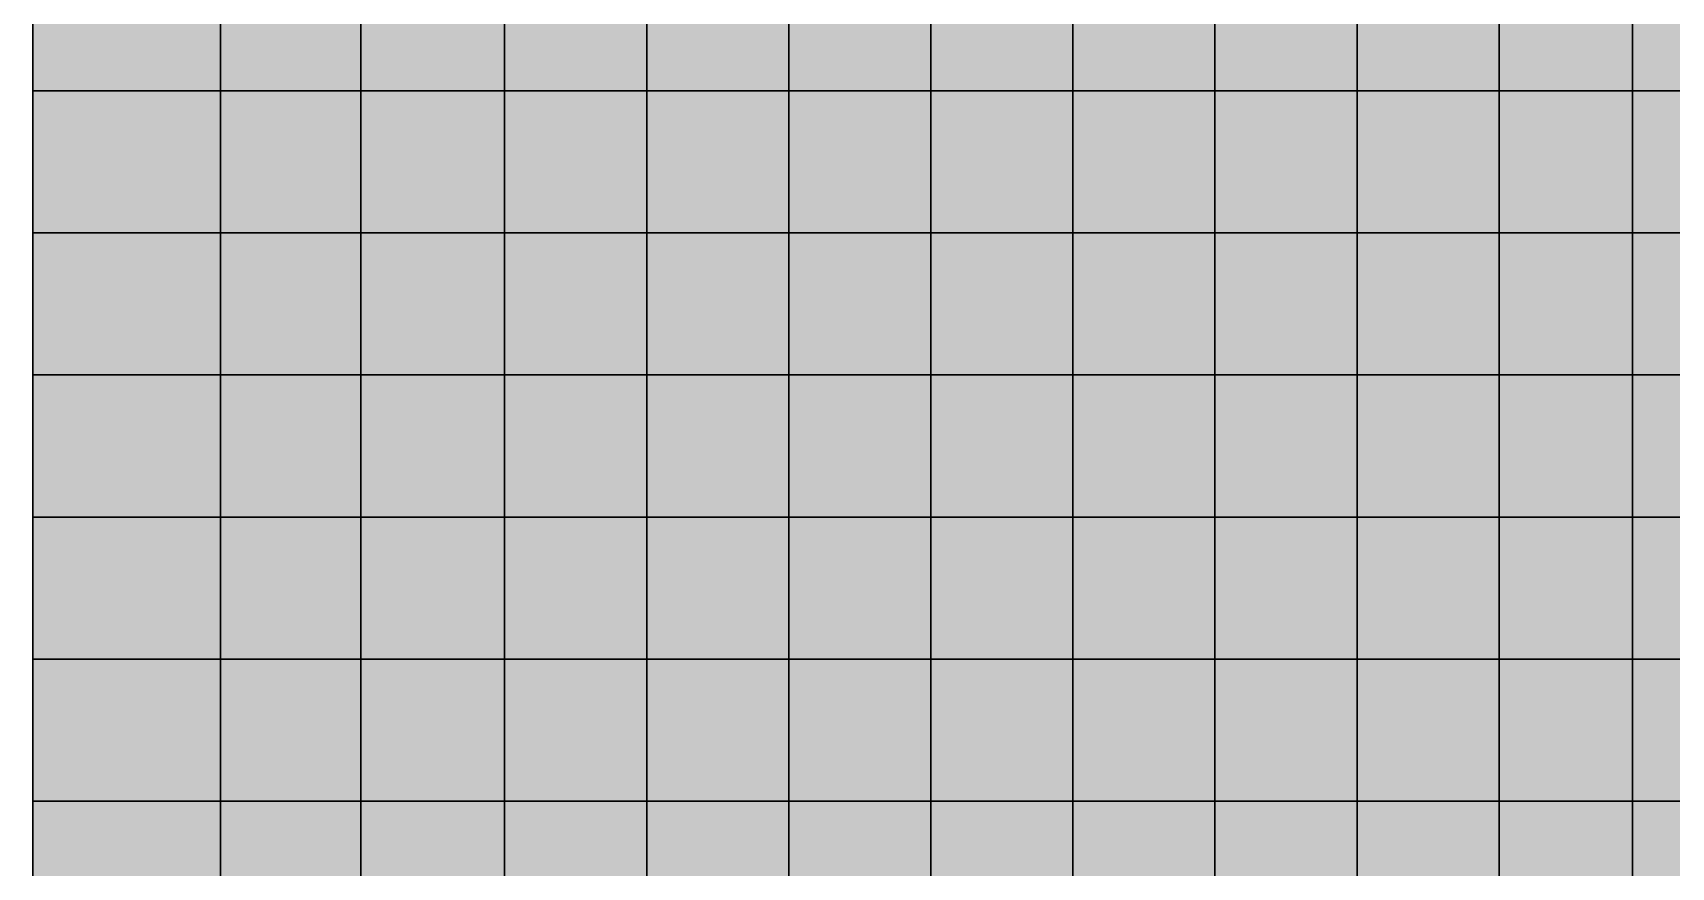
# Model space of a CAD drawing. Header units: inches. Extents: x -100 to 146, y -140 to 41.
# Drawn here: x 0.99 to 12.52, y -18.46 to -12.59 of the extents above; entities that cross this region are included whole.
import ezdxf

# ---------------------------------------------------------------- set-up
doc = ezdxf.new("R2010")
doc.units = ezdxf.units.IN
doc.header["$MEASUREMENT"] = 0
for name, color, linetype in [('Contour 1-01', 7, 'Continuous'), ('Mesh-joint-vd-s2', 7, 'Continuous'), ('Mesh-セル中詰(水中)', 7, 'Continuous'), ('Mesh-杭ばね_海側クレーン基礎杭', 7, 'Continuous'), ('Mesh-梁①(両端)', 7, 'Continuous'), ('Mesh-梁②(中央)', 7, 'Continuous'), ('Mesh-梁③(円周)', 7, 'Continuous'), ('Mesh-海側クレーン基礎杭(水位上)', 7, 'Continuous'), ('Undeformed Mesh-セル中詰(水中)', 7, 'Continuous')]:
    doc.layers.add(name, color=color, linetype=linetype)

msp = doc.modelspace()

# ---------------------------------------------------------------- linework, layer by layer
at = {"color": 7, "true_color": 0xffffff, "transparency": 33554687}
for p, q in [((0.99, -13), (0.99, -12)), ((3.3, -12), (3.3, -13)), ((12.25, -12), (12.25, -13)), ((0.99, -13), (12.25, -13)), ((0.99, -14), (0.99, -13)), ((0.99, -13), (0.99, -13)), ((3.3, -13), (3.3, -14)), ((3.3, -13), (3.3, -13)), ((12.25, -13), (23.51, -13)), ((12.25, -13), (12.25, -14)), ((0.99, -14), (12.25, -14)), ((0.99, -15), (0.99, -14)), ((0.99, -14), (0.99, -14)), ((3.3, -14), (3.3, -15)), ((3.3, -14), (3.3, -14)), ((12.25, -14), (23.51, -14)), ((12.25, -14), (12.25, -15)), ((0.99, -15), (12.25, -15)), ((0.99, -16), (0.99, -15)), ((0.99, -15), (0.99, -15)), ((3.3, -15), (3.3, -16)), ((3.3, -15), (3.3, -15)), ((12.25, -15), (23.51, -15)), ((12.25, -15), (12.25, -16)), ((0.99, -16), (12.25, -16)), ((0.99, -17), (0.99, -16)), ((0.99, -16), (0.99, -16)), ((3.3, -16), (3.3, -17)), ((3.3, -16), (3.3, -16)), ((12.25, -16), (23.51, -16)), ((12.25, -16), (12.25, -17)), ((0.99, -17), (12.25, -17)), ((0.99, -18), (0.99, -17)), ((0.99, -17), (0.99, -17)), ((3.3, -17), (3.3, -18)), ((3.3, -17), (3.3, -17)), ((12.25, -17), (23.51, -17)), ((12.25, -17), (12.25, -18)), ((0.99, -18), (12.25, -18)), ((0.99, -19), (0.99, -18)), ((0.99, -18), (0.99, -18)), ((3.3, -18), (3.3, -19)), ((3.3, -18), (3.3, -18)), ((12.25, -18), (23.51, -18)), ((12.25, -18), (12.25, -19))]:
    msp.add_line(p, q, dxfattribs=at)
for points in [[(2.311025, -12), (0.99, -12), (0.99, -13)], [(2.311025, -12), (0.99, -13), (2.311025, -13)], [(3.3, -13), (3.3, -12), (2.311025, -12)], [(3.3, -13), (2.311025, -12), (2.311025, -13)], [(3.3, -12), (3.3, -13), (4.311025, -13)], [(3.3, -12), (4.311025, -13), (4.311025, -12)], [(4.311025, -12), (4.311025, -13), (5.311025, -13)], [(4.311025, -12), (5.311025, -13), (5.311025, -12)], [(5.311025, -12), (5.311025, -13), (6.311025, -13)], [(5.311025, -12), (6.311025, -13), (6.311025, -12)], [(6.311025, -12), (6.311025, -13), (7.311025, -13)], [(6.311025, -12), (7.311025, -13), (7.311025, -12)], [(8.311025, -12), (7.311025, -12), (7.311025, -13)], [(8.311025, -12), (7.311025, -13), (8.311025, -13)], [(9.311025, -12), (8.311025, -12), (8.311025, -13)], [(9.311025, -12), (8.311025, -13), (9.311025, -13)], [(10.31103, -12), (9.311025, -12), (9.311025, -13)], [(10.31103, -12), (9.311025, -13), (10.31103, -13)], [(10.31103, -12), (10.31103, -13), (11.31103, -13)], [(10.31103, -12), (11.31103, -13), (11.31103, -12)], [(11.31103, -12), (11.31103, -13), (12.25, -13)], [(11.31103, -12), (12.25, -13), (12.25, -12)], [(12.25, -12), (12.25, -13), (13.31103, -13)], [(12.25, -12), (13.31103, -13), (13.31103, -12)], [(2.311025, -13), (0.99, -13), (0.99, -14)], [(2.311025, -13), (0.99, -14), (2.311025, -14)], [(3.3, -14), (3.3, -13), (2.311025, -13)], [(3.3, -14), (2.311025, -13), (2.311025, -14)], [(3.3, -13), (3.3, -14), (4.311025, -14)], [(3.3, -13), (4.311025, -14), (4.311025, -13)], [(4.311025, -13), (4.311025, -14), (5.311025, -14)], [(4.311025, -13), (5.311025, -14), (5.311025, -13)], [(5.311025, -13), (5.311025, -14), (6.311025, -14)], [(5.311025, -13), (6.311025, -14), (6.311025, -13)], [(6.311025, -13), (6.311025, -14), (7.311025, -14)], [(6.311025, -13), (7.311025, -14), (7.311025, -13)], [(8.311025, -13), (7.311025, -13), (7.311025, -14)], [(8.311025, -13), (7.311025, -14), (8.311025, -14)], [(9.311025, -13), (8.311025, -13), (8.311025, -14)], [(9.311025, -13), (8.311025, -14), (9.311025, -14)], [(10.31103, -13), (9.311025, -13), (9.311025, -14)], [(10.31103, -13), (9.311025, -14), (10.31103, -14)], [(10.31103, -13), (10.31103, -14), (11.31103, -14)], [(10.31103, -13), (11.31103, -14), (11.31103, -13)], [(12.25, -13), (11.31103, -13), (11.31103, -14)], [(12.25, -13), (11.31103, -14), (12.25, -14)], [(12.25, -13), (12.25, -14), (13.31103, -14)], [(12.25, -13), (13.31103, -14), (13.31103, -13)], [(2.311025, -14), (0.99, -14), (0.99, -15)], [(2.311025, -14), (0.99, -15), (2.311025, -15)], [(3.3, -15), (3.3, -14), (2.311025, -14)], [(3.3, -15), (2.311025, -14), (2.311025, -15)], [(3.3, -14), (3.3, -15), (4.311025, -15)], [(3.3, -14), (4.311025, -15), (4.311025, -14)], [(5.311025, -14), (4.311025, -14), (4.311025, -15)], [(5.311025, -14), (4.311025, -15), (5.311025, -15)], [(6.311025, -14), (5.311025, -14), (5.311025, -15)], [(6.311025, -14), (5.311025, -15), (6.311025, -15)], [(7.311025, -14), (6.311025, -14), (6.311025, -15)], [(7.311025, -14), (6.311025, -15), (7.311025, -15)], [(8.311025, -14), (7.311025, -14), (7.311025, -15)], [(8.311025, -14), (7.311025, -15), (8.311025, -15)], [(9.311025, -14), (8.311025, -14), (8.311025, -15)], [(9.311025, -14), (8.311025, -15), (9.311025, -15)], [(10.31103, -14), (9.311025, -14), (9.311025, -15)], [(10.31103, -14), (9.311025, -15), (10.31103, -15)], [(10.31103, -14), (10.31103, -15), (11.31103, -15)], [(10.31103, -14), (11.31103, -15), (11.31103, -14)], [(12.25, -14), (11.31103, -14), (11.31103, -15)], [(12.25, -14), (11.31103, -15), (12.25, -15)], [(13.31103, -14), (12.25, -14), (12.25, -15)], [(13.31103, -14), (12.25, -15), (13.31103, -15)], [(2.311025, -16), (2.311025, -15), (0.99, -15)], [(2.311025, -16), (0.99, -15), (0.99, -16)], [(3.3, -16), (3.3, -15), (2.311025, -15)], [(3.3, -16), (2.311025, -15), (2.311025, -16)], [(3.3, -15), (3.3, -16), (4.311025, -16)], [(3.3, -15), (4.311025, -16), (4.311025, -15)], [(4.311025, -15), (4.311025, -16), (5.311025, -16)], [(4.311025, -15), (5.311025, -16), (5.311025, -15)], [(5.311025, -15), (5.311025, -16), (6.311025, -16)], [(5.311025, -15), (6.311025, -16), (6.311025, -15)], [(6.311025, -15), (6.311025, -16), (7.311025, -16)], [(6.311025, -15), (7.311025, -16), (7.311025, -15)], [(7.311025, -15), (7.311025, -16), (8.311025, -16)], [(7.311025, -15), (8.311025, -16), (8.311025, -15)], [(8.311025, -15), (8.311025, -16), (9.311025, -16)], [(8.311025, -15), (9.311025, -16), (9.311025, -15)], [(10.31103, -15), (9.311025, -15), (9.311025, -16)], [(10.31103, -15), (9.311025, -16), (10.31103, -16)], [(10.31103, -15), (10.31103, -16), (11.31103, -16)], [(10.31103, -15), (11.31103, -16), (11.31103, -15)], [(11.31103, -15), (11.31103, -16), (12.25, -16)], [(11.31103, -15), (12.25, -16), (12.25, -15)], [(12.25, -15), (12.25, -16), (13.31103, -16)], [(12.25, -15), (13.31103, -16), (13.31103, -15)], [(2.311025, -16), (0.99, -16), (0.99, -17)], [(2.311025, -16), (0.99, -17), (2.311025, -17)], [(3.3, -17), (3.3, -16), (2.311025, -16)], [(3.3, -17), (2.311025, -16), (2.311025, -17)], [(3.3, -16), (3.3, -17), (4.311025, -17)], [(3.3, -16), (4.311025, -17), (4.311025, -16)], [(5.311025, -16), (4.311025, -16), (4.311025, -17)], [(5.311025, -16), (4.311025, -17), (5.311025, -17)], [(6.311025, -16), (5.311025, -16), (5.311025, -17)], [(6.311025, -16), (5.311025, -17), (6.311025, -17)], [(7.311025, -16), (6.311025, -16), (6.311025, -17)], [(7.311025, -16), (6.311025, -17), (7.311025, -17)], [(8.311025, -16), (7.311025, -16), (7.311025, -17)], [(8.311025, -16), (7.311025, -17), (8.311025, -17)], [(9.311025, -16), (8.311025, -16), (8.311025, -17)], [(9.311025, -16), (8.311025, -17), (9.311025, -17)], [(10.31103, -16), (9.311025, -16), (9.311025, -17)], [(10.31103, -16), (9.311025, -17), (10.31103, -17)], [(10.31103, -16), (10.31103, -17), (11.31103, -17)], [(10.31103, -16), (11.31103, -17), (11.31103, -16)], [(12.25, -16), (11.31103, -16), (11.31103, -17)], [(12.25, -16), (11.31103, -17), (12.25, -17)], [(13.31103, -16), (12.25, -16), (12.25, -17)], [(13.31103, -16), (12.25, -17), (13.31103, -17)], [(0.99, -18), (2.311025, -18), (2.311025, -17)], [(0.99, -18), (2.311025, -17), (0.99, -17)], [(3.3, -18), (3.3, -17), (2.311025, -17)], [(3.3, -18), (2.311025, -17), (2.311025, -18)], [(3.3, -17), (3.3, -18), (4.311025, -18)], [(3.3, -17), (4.311025, -18), (4.311025, -17)], [(4.311025, -18), (5.311025, -18), (5.311025, -17)], [(4.311025, -18), (5.311025, -17), (4.311025, -17)], [(5.311025, -18), (6.311025, -18), (6.311025, -17)], [(5.311025, -18), (6.311025, -17), (5.311025, -17)], [(6.311025, -18), (7.311025, -18), (7.311025, -17)], [(6.311025, -18), (7.311025, -17), (6.311025, -17)], [(7.311025, -18), (8.311025, -18), (8.311025, -17)], [(7.311025, -18), (8.311025, -17), (7.311025, -17)], [(8.311025, -18), (9.311025, -18), (9.311025, -17)], [(8.311025, -18), (9.311025, -17), (8.311025, -17)], [(9.311025, -18), (10.31103, -18), (10.31103, -17)], [(9.311025, -18), (10.31103, -17), (9.311025, -17)], [(10.31103, -17), (10.31103, -18), (11.31103, -18)], [(10.31103, -17), (11.31103, -18), (11.31103, -17)], [(11.31103, -18), (12.25, -18), (12.25, -17)], [(11.31103, -18), (12.25, -17), (11.31103, -17)], [(12.25, -18), (13.31103, -18), (13.31103, -17)], [(12.25, -18), (13.31103, -17), (12.25, -17)], [(0.99, -19), (2.311025, -19), (2.311025, -18)], [(0.99, -19), (2.311025, -18), (0.99, -18)], [(3.3, -19), (3.3, -18), (2.311025, -18)], [(3.3, -19), (2.311025, -18), (2.311025, -19)], [(3.3, -18), (3.3, -19), (4.311025, -19)], [(3.3, -18), (4.311025, -19), (4.311025, -18)], [(4.311025, -19), (5.311025, -19), (5.311025, -18)], [(4.311025, -19), (5.311025, -18), (4.311025, -18)], [(5.311025, -18), (5.311025, -19), (6.311025, -19)], [(5.311025, -18), (6.311025, -19), (6.311025, -18)], [(6.311025, -18), (6.311025, -19), (7.311025, -19)], [(6.311025, -18), (7.311025, -19), (7.311025, -18)], [(7.311025, -19), (8.311025, -19), (8.311025, -18)], [(7.311025, -19), (8.311025, -18), (7.311025, -18)], [(8.311025, -19), (9.311025, -19), (9.311025, -18)], [(8.311025, -19), (9.311025, -18), (8.311025, -18)], [(9.311025, -19), (10.31103, -19), (10.31103, -18)], [(9.311025, -19), (10.31103, -18), (9.311025, -18)], [(10.31103, -18), (10.31103, -19), (11.31103, -19)], [(10.31103, -18), (11.31103, -19), (11.31103, -18)], [(11.31103, -19), (12.25, -19), (12.25, -18)], [(11.31103, -19), (12.25, -18), (11.31103, -18)], [(12.25, -19), (13.31103, -19), (13.31103, -18)], [(12.25, -19), (13.31103, -18), (12.25, -18)]]:
    msp.add_solid(points, dxfattribs=at)
at = {"layer": 'Contour 1-01', "color": 5, "true_color": 0x0000ff}
for points in [[(2.311025, -12), (0.99, -12), (0.99, -13)], [(2.311025, -12), (0.99, -13), (2.311025, -13)], [(3.3, -13), (3.3, -12), (2.311025, -12)], [(3.3, -13), (2.311025, -12), (2.311025, -13)], [(3.3, -12), (3.3, -13), (4.311025, -13)], [(3.3, -12), (4.311025, -13), (4.311025, -12)], [(4.311025, -12), (4.311025, -13), (5.311025, -13)], [(4.311025, -12), (5.311025, -13), (5.311025, -12)], [(5.311025, -12), (5.311025, -13), (6.311025, -13)], [(5.311025, -12), (6.311025, -13), (6.311025, -12)], [(6.311025, -12), (6.311025, -13), (7.311025, -13)], [(6.311025, -12), (7.311025, -13), (7.311025, -12)], [(8.311025, -12), (7.311025, -12), (7.311025, -13)], [(8.311025, -12), (7.311025, -13), (8.311025, -13)], [(9.311025, -12), (8.311025, -12), (8.311025, -13)], [(9.311025, -12), (8.311025, -13), (9.311025, -13)], [(10.31103, -12), (9.311025, -12), (9.311025, -13)], [(10.31103, -12), (9.311025, -13), (10.31103, -13)], [(10.31103, -12), (10.31103, -13), (11.31103, -13)], [(10.31103, -12), (11.31103, -13), (11.31103, -12)], [(11.31103, -12), (11.31103, -13), (12.25, -13)], [(11.31103, -12), (12.25, -13), (12.25, -12)], [(12.25, -12), (12.25, -13), (13.31103, -13)], [(12.25, -12), (13.31103, -13), (13.31103, -12)], [(2.311025, -13), (0.99, -13), (0.99, -14)], [(2.311025, -13), (0.99, -14), (2.311025, -14)], [(3.3, -14), (3.3, -13), (2.311025, -13)], [(3.3, -14), (2.311025, -13), (2.311025, -14)], [(3.3, -13), (3.3, -14), (4.311025, -14)], [(3.3, -13), (4.311025, -14), (4.311025, -13)], [(4.311025, -13), (4.311025, -14), (5.311025, -14)], [(4.311025, -13), (5.311025, -14), (5.311025, -13)], [(5.311025, -13), (5.311025, -14), (6.311025, -14)], [(5.311025, -13), (6.311025, -14), (6.311025, -13)], [(6.311025, -13), (6.311025, -14), (7.311025, -14)], [(6.311025, -13), (7.311025, -14), (7.311025, -13)], [(8.311025, -13), (7.311025, -13), (7.311025, -14)], [(8.311025, -13), (7.311025, -14), (8.311025, -14)], [(9.311025, -13), (8.311025, -13), (8.311025, -14)], [(9.311025, -13), (8.311025, -14), (9.311025, -14)], [(10.31103, -13), (9.311025, -13), (9.311025, -14)], [(10.31103, -13), (9.311025, -14), (10.31103, -14)], [(10.31103, -13), (10.31103, -14), (11.31103, -14)], [(10.31103, -13), (11.31103, -14), (11.31103, -13)], [(12.25, -13), (11.31103, -13), (11.31103, -14)], [(12.25, -13), (11.31103, -14), (12.25, -14)], [(12.25, -13), (12.25, -14), (13.31103, -14)], [(12.25, -13), (13.31103, -14), (13.31103, -13)], [(2.311025, -14), (0.99, -14), (0.99, -15)], [(2.311025, -14), (0.99, -15), (2.311025, -15)], [(3.3, -15), (3.3, -14), (2.311025, -14)], [(3.3, -15), (2.311025, -14), (2.311025, -15)], [(3.3, -14), (3.3, -15), (4.311025, -15)], [(3.3, -14), (4.311025, -15), (4.311025, -14)], [(5.311025, -14), (4.311025, -14), (4.311025, -15)], [(5.311025, -14), (4.311025, -15), (5.311025, -15)], [(6.311025, -14), (5.311025, -14), (5.311025, -15)], [(6.311025, -14), (5.311025, -15), (6.311025, -15)], [(7.311025, -14), (6.311025, -14), (6.311025, -15)], [(7.311025, -14), (6.311025, -15), (7.311025, -15)], [(8.311025, -14), (7.311025, -14), (7.311025, -15)], [(8.311025, -14), (7.311025, -15), (8.311025, -15)], [(9.311025, -14), (8.311025, -14), (8.311025, -15)], [(9.311025, -14), (8.311025, -15), (9.311025, -15)], [(10.31103, -14), (9.311025, -14), (9.311025, -15)], [(10.31103, -14), (9.311025, -15), (10.31103, -15)], [(10.31103, -14), (10.31103, -15), (11.31103, -15)], [(10.31103, -14), (11.31103, -15), (11.31103, -14)], [(12.25, -14), (11.31103, -14), (11.31103, -15)], [(12.25, -14), (11.31103, -15), (12.25, -15)], [(13.31103, -14), (12.25, -14), (12.25, -15)], [(13.31103, -14), (12.25, -15), (13.31103, -15)], [(2.311025, -16), (2.311025, -15), (0.99, -15)], [(2.311025, -16), (0.99, -15), (0.99, -16)], [(3.3, -16), (3.3, -15), (2.311025, -15)], [(3.3, -16), (2.311025, -15), (2.311025, -16)], [(3.3, -15), (3.3, -16), (4.311025, -16)], [(3.3, -15), (4.311025, -16), (4.311025, -15)], [(4.311025, -15), (4.311025, -16), (5.311025, -16)], [(4.311025, -15), (5.311025, -16), (5.311025, -15)], [(5.311025, -15), (5.311025, -16), (6.311025, -16)], [(5.311025, -15), (6.311025, -16), (6.311025, -15)], [(6.311025, -15), (6.311025, -16), (7.311025, -16)], [(6.311025, -15), (7.311025, -16), (7.311025, -15)], [(7.311025, -15), (7.311025, -16), (8.311025, -16)], [(7.311025, -15), (8.311025, -16), (8.311025, -15)], [(8.311025, -15), (8.311025, -16), (9.311025, -16)], [(8.311025, -15), (9.311025, -16), (9.311025, -15)], [(10.31103, -15), (9.311025, -15), (9.311025, -16)], [(10.31103, -15), (9.311025, -16), (10.31103, -16)], [(10.31103, -15), (10.31103, -16), (11.31103, -16)], [(10.31103, -15), (11.31103, -16), (11.31103, -15)], [(11.31103, -15), (11.31103, -16), (12.25, -16)], [(11.31103, -15), (12.25, -16), (12.25, -15)], [(12.25, -15), (12.25, -16), (13.31103, -16)], [(12.25, -15), (13.31103, -16), (13.31103, -15)], [(2.311025, -16), (0.99, -16), (0.99, -17)], [(2.311025, -16), (0.99, -17), (2.311025, -17)], [(3.3, -17), (3.3, -16), (2.311025, -16)], [(3.3, -17), (2.311025, -16), (2.311025, -17)], [(3.3, -16), (3.3, -17), (4.311025, -17)], [(3.3, -16), (4.311025, -17), (4.311025, -16)], [(5.311025, -16), (4.311025, -16), (4.311025, -17)], [(5.311025, -16), (4.311025, -17), (5.311025, -17)], [(6.311025, -16), (5.311025, -16), (5.311025, -17)], [(6.311025, -16), (5.311025, -17), (6.311025, -17)], [(7.311025, -16), (6.311025, -16), (6.311025, -17)], [(7.311025, -16), (6.311025, -17), (7.311025, -17)], [(8.311025, -16), (7.311025, -16), (7.311025, -17)], [(8.311025, -16), (7.311025, -17), (8.311025, -17)], [(9.311025, -16), (8.311025, -16), (8.311025, -17)], [(9.311025, -16), (8.311025, -17), (9.311025, -17)], [(10.31103, -16), (9.311025, -16), (9.311025, -17)], [(10.31103, -16), (9.311025, -17), (10.31103, -17)], [(10.31103, -16), (10.31103, -17), (11.31103, -17)], [(10.31103, -16), (11.31103, -17), (11.31103, -16)], [(12.25, -16), (11.31103, -16), (11.31103, -17)], [(12.25, -16), (11.31103, -17), (12.25, -17)], [(13.31103, -16), (12.25, -16), (12.25, -17)], [(13.31103, -16), (12.25, -17), (13.31103, -17)], [(0.99, -18), (2.311025, -18), (2.311025, -17)], [(0.99, -18), (2.311025, -17), (0.99, -17)], [(3.3, -18), (3.3, -17), (2.311025, -17)], [(3.3, -18), (2.311025, -17), (2.311025, -18)], [(3.3, -17), (3.3, -18), (4.311025, -18)], [(3.3, -17), (4.311025, -18), (4.311025, -17)], [(4.311025, -18), (5.311025, -18), (5.311025, -17)], [(4.311025, -18), (5.311025, -17), (4.311025, -17)], [(5.311025, -18), (6.311025, -18), (6.311025, -17)], [(5.311025, -18), (6.311025, -17), (5.311025, -17)], [(6.311025, -18), (7.311025, -18), (7.311025, -17)], [(6.311025, -18), (7.311025, -17), (6.311025, -17)], [(7.311025, -18), (8.311025, -18), (8.311025, -17)], [(7.311025, -18), (8.311025, -17), (7.311025, -17)], [(8.311025, -18), (9.311025, -18), (9.311025, -17)], [(8.311025, -18), (9.311025, -17), (8.311025, -17)], [(9.311025, -18), (10.31103, -18), (10.31103, -17)], [(9.311025, -18), (10.31103, -17), (9.311025, -17)], [(10.31103, -17), (10.31103, -18), (11.31103, -18)], [(10.31103, -17), (11.31103, -18), (11.31103, -17)], [(11.31103, -18), (12.25, -18), (12.25, -17)], [(11.31103, -18), (12.25, -17), (11.31103, -17)], [(12.25, -18), (13.31103, -18), (13.31103, -17)], [(12.25, -18), (13.31103, -17), (12.25, -17)], [(0.99, -19), (2.311025, -19), (2.311025, -18)], [(0.99, -19), (2.311025, -18), (0.99, -18)], [(3.3, -19), (3.3, -18), (2.311025, -18)], [(3.3, -19), (2.311025, -18), (2.311025, -19)], [(3.3, -18), (3.3, -19), (4.311025, -19)], [(3.3, -18), (4.311025, -19), (4.311025, -18)], [(4.311025, -19), (5.311025, -19), (5.311025, -18)], [(4.311025, -19), (5.311025, -18), (4.311025, -18)], [(5.311025, -18), (5.311025, -19), (6.311025, -19)], [(5.311025, -18), (6.311025, -19), (6.311025, -18)], [(6.311025, -18), (6.311025, -19), (7.311025, -19)], [(6.311025, -18), (7.311025, -19), (7.311025, -18)], [(7.311025, -19), (8.311025, -19), (8.311025, -18)], [(7.311025, -19), (8.311025, -18), (7.311025, -18)], [(8.311025, -19), (9.311025, -19), (9.311025, -18)], [(8.311025, -19), (9.311025, -18), (8.311025, -18)], [(9.311025, -19), (10.31103, -19), (10.31103, -18)], [(9.311025, -19), (10.31103, -18), (9.311025, -18)], [(10.31103, -18), (10.31103, -19), (11.31103, -19)], [(10.31103, -18), (11.31103, -19), (11.31103, -18)], [(11.31103, -19), (12.25, -19), (12.25, -18)], [(11.31103, -19), (12.25, -18), (11.31103, -18)], [(12.25, -19), (13.31103, -19), (13.31103, -18)], [(12.25, -19), (13.31103, -18), (12.25, -18)]]:
    msp.add_solid(points, dxfattribs=at)
at = {"layer": 'Mesh-joint-vd-s2', "color": 18, "true_color": 0x000000, "transparency": 33554559}
for p, q in [((0.99, -13), (0.99, -13)), ((0.99, -14), (0.99, -14)), ((0.99, -15), (0.99, -15)), ((0.99, -16), (0.99, -16)), ((0.99, -17), (0.99, -17)), ((0.99, -18), (0.99, -18))]:
    msp.add_line(p, q, dxfattribs=at)
at = {"layer": 'Mesh-セル中詰(水中)', "color": 18, "true_color": 0x000000, "transparency": 33554559}
for p, q in [((0.99, -12), (0.99, -13)), ((2.311025, -13), (2.311025, -12)), ((2.311025, -12), (2.311025, -13)), ((3.3, -13), (3.3, -12)), ((3.3, -12), (3.3, -13)), ((4.311025, -13), (4.311025, -12)), ((4.311025, -12), (4.311025, -13)), ((5.311025, -13), (5.311025, -12)), ((5.311025, -12), (5.311025, -13)), ((6.311025, -13), (6.311025, -12)), ((6.311025, -12), (6.311025, -13)), ((7.311025, -13), (7.311025, -12)), ((7.311025, -12), (7.311025, -13)), ((8.311025, -13), (8.311025, -12)), ((8.311025, -12), (8.311025, -13)), ((9.311025, -13), (9.311025, -12)), ((9.311025, -12), (9.311025, -13)), ((10.31103, -13), (10.31103, -12)), ((10.31103, -12), (10.31103, -13)), ((11.31103, -13), (11.31103, -12)), ((11.31103, -12), (11.31103, -13)), ((12.25, -13), (12.25, -12)), ((12.25, -12), (12.25, -13)), ((2.311025, -13), (0.99, -13)), ((0.99, -13), (0.99, -14)), ((0.99, -13), (2.311025, -13)), ((2.311025, -14), (2.311025, -13)), ((3.3, -13), (2.311025, -13)), ((2.311025, -13), (2.311025, -14)), ((2.311025, -13), (3.3, -13)), ((3.3, -14), (3.3, -13)), ((3.3, -13), (3.3, -14)), ((4.311025, -13), (3.3, -13)), ((3.3, -13), (4.311025, -13)), ((4.311025, -14), (4.311025, -13)), ((4.311025, -13), (4.311025, -14)), ((5.311025, -13), (4.311025, -13)), ((4.311025, -13), (5.311025, -13)), ((5.311025, -14), (5.311025, -13)), ((5.311025, -13), (5.311025, -14)), ((6.311025, -13), (5.311025, -13)), ((5.311025, -13), (6.311025, -13)), ((6.311025, -14), (6.311025, -13)), ((6.311025, -13), (6.311025, -14)), ((7.311025, -13), (6.311025, -13)), ((6.311025, -13), (7.311025, -13)), ((7.311025, -14), (7.311025, -13)), ((8.311025, -13), (7.311025, -13)), ((7.311025, -13), (7.311025, -14)), ((7.311025, -13), (8.311025, -13)), ((8.311025, -14), (8.311025, -13)), ((9.311025, -13), (8.311025, -13)), ((8.311025, -13), (8.311025, -14)), ((8.311025, -13), (9.311025, -13)), ((9.311025, -14), (9.311025, -13)), ((10.31103, -13), (9.311025, -13)), ((9.311025, -13), (9.311025, -14)), ((9.311025, -13), (10.31103, -13)), ((10.31103, -14), (10.31103, -13)), ((10.31103, -13), (10.31103, -14)), ((11.31103, -13), (10.31103, -13)), ((10.31103, -13), (11.31103, -13)), ((11.31103, -14), (11.31103, -13)), ((11.31103, -13), (12.25, -13)), ((12.25, -13), (11.31103, -13)), ((11.31103, -13), (11.31103, -14)), ((12.25, -14), (12.25, -13)), ((12.25, -13), (12.25, -14)), ((13.31103, -13), (12.25, -13)), ((12.25, -13), (13.31103, -13)), ((2.311025, -14), (0.99, -14)), ((0.99, -14), (0.99, -15)), ((0.99, -14), (2.311025, -14)), ((2.311025, -15), (2.311025, -14)), ((3.3, -14), (2.311025, -14)), ((2.311025, -14), (2.311025, -15)), ((2.311025, -14), (3.3, -14)), ((3.3, -15), (3.3, -14)), ((3.3, -14), (3.3, -15)), ((4.311025, -14), (3.3, -14)), ((3.3, -14), (4.311025, -14)), ((4.311025, -15), (4.311025, -14)), ((5.311025, -14), (4.311025, -14)), ((4.311025, -14), (4.311025, -15)), ((4.311025, -14), (5.311025, -14)), ((5.311025, -15), (5.311025, -14)), ((6.311025, -14), (5.311025, -14)), ((5.311025, -14), (5.311025, -15)), ((5.311025, -14), (6.311025, -14)), ((6.311025, -15), (6.311025, -14)), ((7.311025, -14), (6.311025, -14)), ((6.311025, -14), (6.311025, -15)), ((6.311025, -14), (7.311025, -14)), ((7.311025, -15), (7.311025, -14)), ((8.311025, -14), (7.311025, -14)), ((7.311025, -14), (7.311025, -15)), ((7.311025, -14), (8.311025, -14)), ((8.311025, -15), (8.311025, -14)), ((9.311025, -14), (8.311025, -14)), ((8.311025, -14), (8.311025, -15)), ((8.311025, -14), (9.311025, -14)), ((9.311025, -15), (9.311025, -14)), ((10.31103, -14), (9.311025, -14)), ((9.311025, -14), (9.311025, -15)), ((9.311025, -14), (10.31103, -14)), ((10.31103, -15), (10.31103, -14)), ((10.31103, -14), (10.31103, -15)), ((11.31103, -14), (10.31103, -14)), ((10.31103, -14), (11.31103, -14)), ((11.31103, -15), (11.31103, -14)), ((12.25, -14), (11.31103, -14)), ((11.31103, -14), (11.31103, -15)), ((11.31103, -14), (12.25, -14)), ((12.25, -15), (12.25, -14)), ((13.31103, -14), (12.25, -14)), ((12.25, -14), (12.25, -15)), ((12.25, -14), (13.31103, -14)), ((2.311025, -15), (0.99, -15)), ((0.99, -15), (0.99, -16)), ((0.99, -15), (2.311025, -15)), ((2.311025, -16), (2.311025, -15)), ((2.311025, -15), (3.3, -15)), ((3.3, -15), (2.311025, -15)), ((2.311025, -15), (2.311025, -16)), ((3.3, -16), (3.3, -15)), ((3.3, -15), (3.3, -16)), ((4.311025, -15), (3.3, -15)), ((3.3, -15), (4.311025, -15)), ((4.311025, -16), (4.311025, -15)), ((4.311025, -15), (4.311025, -16)), ((5.311025, -15), (4.311025, -15)), ((4.311025, -15), (5.311025, -15)), ((5.311025, -16), (5.311025, -15)), ((5.311025, -15), (5.311025, -16)), ((6.311025, -15), (5.311025, -15)), ((5.311025, -15), (6.311025, -15)), ((6.311025, -16), (6.311025, -15)), ((6.311025, -15), (6.311025, -16)), ((7.311025, -15), (6.311025, -15)), ((6.311025, -15), (7.311025, -15)), ((7.311025, -16), (7.311025, -15)), ((7.311025, -15), (7.311025, -16)), ((8.311025, -15), (7.311025, -15)), ((7.311025, -15), (8.311025, -15)), ((8.311025, -16), (8.311025, -15)), ((8.311025, -15), (8.311025, -16)), ((9.311025, -15), (8.311025, -15)), ((8.311025, -15), (9.311025, -15)), ((9.311025, -16), (9.311025, -15)), ((10.31103, -15), (9.311025, -15)), ((9.311025, -15), (9.311025, -16)), ((9.311025, -15), (10.31103, -15)), ((10.31103, -16), (10.31103, -15)), ((10.31103, -15), (10.31103, -16)), ((11.31103, -15), (10.31103, -15)), ((10.31103, -15), (11.31103, -15)), ((11.31103, -16), (11.31103, -15)), ((11.31103, -15), (11.31103, -16)), ((12.25, -15), (11.31103, -15)), ((11.31103, -15), (12.25, -15)), ((12.25, -16), (12.25, -15)), ((12.25, -15), (12.25, -16)), ((13.31103, -15), (12.25, -15)), ((12.25, -15), (13.31103, -15)), ((2.311025, -16), (0.99, -16)), ((0.99, -16), (0.99, -17)), ((0.99, -16), (2.311025, -16)), ((2.311025, -17), (2.311025, -16)), ((3.3, -16), (2.311025, -16)), ((2.311025, -16), (2.311025, -17)), ((2.311025, -16), (3.3, -16)), ((3.3, -17), (3.3, -16)), ((3.3, -16), (3.3, -17)), ((4.311025, -16), (3.3, -16)), ((3.3, -16), (4.311025, -16)), ((4.311025, -17), (4.311025, -16)), ((5.311025, -16), (4.311025, -16)), ((4.311025, -16), (4.311025, -17)), ((4.311025, -16), (5.311025, -16)), ((5.311025, -17), (5.311025, -16)), ((6.311025, -16), (5.311025, -16)), ((5.311025, -16), (5.311025, -17)), ((5.311025, -16), (6.311025, -16)), ((6.311025, -17), (6.311025, -16)), ((6.311025, -16), (7.311025, -16)), ((7.311025, -16), (6.311025, -16)), ((6.311025, -16), (6.311025, -17)), ((7.311025, -17), (7.311025, -16)), ((8.311025, -16), (7.311025, -16)), ((7.311025, -16), (7.311025, -17)), ((7.311025, -16), (8.311025, -16)), ((8.311025, -17), (8.311025, -16)), ((9.311025, -16), (8.311025, -16)), ((8.311025, -16), (8.311025, -17)), ((8.311025, -16), (9.311025, -16)), ((9.311025, -17), (9.311025, -16)), ((10.31103, -16), (9.311025, -16)), ((9.311025, -16), (9.311025, -17)), ((9.311025, -16), (10.31103, -16)), ((10.31103, -17), (10.31103, -16)), ((10.31103, -16), (10.31103, -17)), ((11.31103, -16), (10.31103, -16)), ((10.31103, -16), (11.31103, -16)), ((11.31103, -17), (11.31103, -16)), ((12.25, -16), (11.31103, -16)), ((11.31103, -16), (11.31103, -17)), ((11.31103, -16), (12.25, -16)), ((12.25, -17), (12.25, -16)), ((13.31103, -16), (12.25, -16)), ((12.25, -16), (12.25, -17)), ((12.25, -16), (13.31103, -16)), ((2.311025, -17), (0.99, -17)), ((0.99, -17), (0.99, -18)), ((0.99, -17), (2.311025, -17)), ((2.311025, -18), (2.311025, -17)), ((3.3, -17), (2.311025, -17)), ((2.311025, -17), (2.311025, -18)), ((2.311025, -17), (3.3, -17)), ((3.3, -18), (3.3, -17)), ((3.3, -17), (3.3, -18)), ((4.311025, -17), (3.3, -17)), ((3.3, -17), (4.311025, -17)), ((4.311025, -18), (4.311025, -17)), ((5.311025, -17), (4.311025, -17)), ((4.311025, -17), (4.311025, -18)), ((4.311025, -17), (5.311025, -17)), ((5.311025, -18), (5.311025, -17)), ((6.311025, -17), (5.311025, -17)), ((5.311025, -17), (5.311025, -18)), ((5.311025, -17), (6.311025, -17)), ((6.311025, -18), (6.311025, -17)), ((7.311025, -17), (6.311025, -17)), ((6.311025, -17), (6.311025, -18)), ((6.311025, -17), (7.311025, -17)), ((7.311025, -18), (7.311025, -17)), ((8.311025, -17), (7.311025, -17)), ((7.311025, -17), (7.311025, -18)), ((7.311025, -17), (8.311025, -17)), ((8.311025, -18), (8.311025, -17)), ((9.311025, -17), (8.311025, -17)), ((8.311025, -17), (8.311025, -18)), ((8.311025, -17), (9.311025, -17)), ((9.311025, -18), (9.311025, -17)), ((10.31103, -17), (9.311025, -17)), ((9.311025, -17), (9.311025, -18)), ((9.311025, -17), (10.31103, -17)), ((10.31103, -18), (10.31103, -17)), ((10.31103, -17), (10.31103, -18)), ((11.31103, -17), (10.31103, -17)), ((10.31103, -17), (11.31103, -17)), ((11.31103, -18), (11.31103, -17)), ((12.25, -17), (11.31103, -17)), ((11.31103, -17), (11.31103, -18)), ((11.31103, -17), (12.25, -17)), ((12.25, -18), (12.25, -17)), ((13.31103, -17), (12.25, -17)), ((12.25, -17), (12.25, -18)), ((12.25, -17), (13.31103, -17)), ((2.311025, -18), (0.99, -18)), ((0.99, -18), (0.99, -19)), ((0.99, -18), (2.311025, -18)), ((2.311025, -19), (2.311025, -18)), ((3.3, -18), (2.311025, -18)), ((2.311025, -18), (2.311025, -19)), ((2.311025, -18), (3.3, -18)), ((3.3, -19), (3.3, -18)), ((3.3, -18), (3.3, -19)), ((4.311025, -18), (3.3, -18)), ((3.3, -18), (4.311025, -18)), ((4.311025, -19), (4.311025, -18)), ((5.311025, -18), (4.311025, -18)), ((4.311025, -18), (4.311025, -19)), ((4.311025, -18), (5.311025, -18)), ((5.311025, -19), (5.311025, -18)), ((5.311025, -18), (5.311025, -19)), ((6.311025, -18), (5.311025, -18)), ((5.311025, -18), (6.311025, -18)), ((6.311025, -19), (6.311025, -18)), ((6.311025, -18), (6.311025, -19)), ((7.311025, -18), (6.311025, -18)), ((6.311025, -18), (7.311025, -18)), ((7.311025, -19), (7.311025, -18)), ((8.311025, -18), (7.311025, -18)), ((7.311025, -18), (7.311025, -19)), ((7.311025, -18), (8.311025, -18)), ((8.311025, -19), (8.311025, -18)), ((9.311025, -18), (8.311025, -18)), ((8.311025, -18), (8.311025, -19)), ((8.311025, -18), (9.311025, -18)), ((9.311025, -19), (9.311025, -18)), ((10.31103, -18), (9.311025, -18)), ((9.311025, -18), (9.311025, -19)), ((9.311025, -18), (10.31103, -18)), ((10.31103, -19), (10.31103, -18)), ((10.31103, -18), (10.31103, -19)), ((11.31103, -18), (10.31103, -18)), ((10.31103, -18), (11.31103, -18)), ((11.31103, -19), (11.31103, -18)), ((12.25, -18), (11.31103, -18)), ((11.31103, -18), (11.31103, -19)), ((11.31103, -18), (12.25, -18)), ((12.25, -19), (12.25, -18)), ((13.31103, -18), (12.25, -18)), ((12.25, -18), (12.25, -19)), ((12.25, -18), (13.31103, -18))]:
    msp.add_line(p, q, dxfattribs=at)
at = {"layer": 'Mesh-杭ばね_海側クレーン基礎杭', "color": 18, "true_color": 0x000000, "transparency": 33554559}
for p, q in [((3.3, -13), (3.3, -13)), ((3.3, -14), (3.3, -14)), ((3.3, -15), (3.3, -15)), ((3.3, -16), (3.3, -16)), ((3.3, -17), (3.3, -17)), ((3.3, -18), (3.3, -18))]:
    msp.add_line(p, q, dxfattribs=at)
at = {"layer": 'Mesh-梁①(両端)', "color": 18, "true_color": 0x000000, "transparency": 33554559}
for p, q in [((0.99, -13), (0.99, -12)), ((0.99, -14), (0.99, -13)), ((0.99, -15), (0.99, -14)), ((0.99, -16), (0.99, -15)), ((0.99, -17), (0.99, -16)), ((0.99, -18), (0.99, -17)), ((0.99, -19), (0.99, -18))]:
    msp.add_line(p, q, dxfattribs=at)
at = {"layer": 'Mesh-梁②(中央)', "color": 18, "true_color": 0x000000, "transparency": 33554559}
for p, q in [((12.25, -12), (12.25, -13)), ((12.25, -13), (12.25, -14)), ((12.25, -14), (12.25, -15)), ((12.25, -15), (12.25, -16)), ((12.25, -16), (12.25, -17)), ((12.25, -17), (12.25, -18)), ((12.25, -18), (12.25, -19))]:
    msp.add_line(p, q, dxfattribs=at)
at = {"layer": 'Mesh-梁③(円周)', "color": 18, "true_color": 0x000000, "transparency": 33554559}
for p, q in [((0.99, -13), (12.25, -13)), ((12.25, -13), (23.51, -13)), ((0.99, -14), (12.25, -14)), ((12.25, -14), (23.51, -14)), ((0.99, -15), (12.25, -15)), ((12.25, -15), (23.51, -15)), ((0.99, -16), (12.25, -16)), ((12.25, -16), (23.51, -16)), ((0.99, -17), (12.25, -17)), ((12.25, -17), (23.51, -17)), ((0.99, -18), (12.25, -18)), ((12.25, -18), (23.51, -18))]:
    msp.add_line(p, q, dxfattribs=at)
at = {"layer": 'Mesh-海側クレーン基礎杭(水位上)', "color": 18, "true_color": 0x000000, "transparency": 33554559}
for p, q in [((3.3, -12), (3.3, -13)), ((3.3, -13), (3.3, -14)), ((3.3, -14), (3.3, -15)), ((3.3, -15), (3.3, -16)), ((3.3, -16), (3.3, -17)), ((3.3, -17), (3.3, -18)), ((3.3, -18), (3.3, -19))]:
    msp.add_line(p, q, dxfattribs=at)
at = {"layer": 'Undeformed Mesh-セル中詰(水中)', "color": 8, "true_color": 0x808080, "transparency": 33554687}
for p, q in [((0.99, -12), (0.99, -13)), ((2.311025, -13), (2.311025, -12)), ((2.311025, -12), (2.311025, -13)), ((3.3, -13), (3.3, -12)), ((3.3, -12), (3.3, -13)), ((4.311025, -13), (4.311025, -12)), ((4.311025, -12), (4.311025, -13)), ((5.311025, -13), (5.311025, -12)), ((5.311025, -12), (5.311025, -13)), ((6.311025, -13), (6.311025, -12)), ((6.311025, -12), (6.311025, -13)), ((7.311025, -13), (7.311025, -12)), ((7.311025, -12), (7.311025, -13)), ((8.311025, -13), (8.311025, -12)), ((8.311025, -12), (8.311025, -13)), ((9.311025, -13), (9.311025, -12)), ((9.311025, -12), (9.311025, -13)), ((10.31103, -13), (10.31103, -12)), ((10.31103, -12), (10.31103, -13)), ((11.31103, -13), (11.31103, -12)), ((11.31103, -12), (11.31103, -13)), ((12.25, -13), (12.25, -12)), ((12.25, -12), (12.25, -13)), ((2.311025, -13), (0.99, -13)), ((0.99, -13), (0.99, -14)), ((0.99, -13), (2.311025, -13)), ((2.311025, -14), (2.311025, -13)), ((3.3, -13), (2.311025, -13)), ((2.311025, -13), (2.311025, -14)), ((2.311025, -13), (3.3, -13)), ((3.3, -14), (3.3, -13)), ((3.3, -13), (3.3, -14)), ((4.311025, -13), (3.3, -13)), ((3.3, -13), (4.311025, -13)), ((4.311025, -14), (4.311025, -13)), ((4.311025, -13), (4.311025, -14)), ((5.311025, -13), (4.311025, -13)), ((4.311025, -13), (5.311025, -13)), ((5.311025, -14), (5.311025, -13)), ((5.311025, -13), (5.311025, -14)), ((6.311025, -13), (5.311025, -13)), ((5.311025, -13), (6.311025, -13)), ((6.311025, -14), (6.311025, -13)), ((6.311025, -13), (6.311025, -14)), ((7.311025, -13), (6.311025, -13)), ((6.311025, -13), (7.311025, -13)), ((7.311025, -14), (7.311025, -13)), ((8.311025, -13), (7.311025, -13)), ((7.311025, -13), (7.311025, -14)), ((7.311025, -13), (8.311025, -13)), ((8.311025, -14), (8.311025, -13)), ((9.311025, -13), (8.311025, -13)), ((8.311025, -13), (8.311025, -14)), ((8.311025, -13), (9.311025, -13)), ((9.311025, -14), (9.311025, -13)), ((10.31103, -13), (9.311025, -13)), ((9.311025, -13), (9.311025, -14)), ((9.311025, -13), (10.31103, -13)), ((10.31103, -14), (10.31103, -13)), ((10.31103, -13), (10.31103, -14)), ((11.31103, -13), (10.31103, -13)), ((10.31103, -13), (11.31103, -13)), ((11.31103, -14), (11.31103, -13)), ((11.31103, -13), (12.25, -13)), ((12.25, -13), (11.31103, -13)), ((11.31103, -13), (11.31103, -14)), ((12.25, -14), (12.25, -13)), ((12.25, -13), (12.25, -14)), ((13.31103, -13), (12.25, -13)), ((12.25, -13), (13.31103, -13)), ((2.311025, -14), (0.99, -14)), ((0.99, -14), (0.99, -15)), ((0.99, -14), (2.311025, -14)), ((2.311025, -15), (2.311025, -14)), ((3.3, -14), (2.311025, -14)), ((2.311025, -14), (2.311025, -15)), ((2.311025, -14), (3.3, -14)), ((3.3, -15), (3.3, -14)), ((3.3, -14), (3.3, -15)), ((4.311025, -14), (3.3, -14)), ((3.3, -14), (4.311025, -14)), ((4.311025, -15), (4.311025, -14)), ((5.311025, -14), (4.311025, -14)), ((4.311025, -14), (4.311025, -15)), ((4.311025, -14), (5.311025, -14)), ((5.311025, -15), (5.311025, -14)), ((6.311025, -14), (5.311025, -14)), ((5.311025, -14), (5.311025, -15)), ((5.311025, -14), (6.311025, -14)), ((6.311025, -15), (6.311025, -14)), ((7.311025, -14), (6.311025, -14)), ((6.311025, -14), (6.311025, -15)), ((6.311025, -14), (7.311025, -14)), ((7.311025, -15), (7.311025, -14)), ((8.311025, -14), (7.311025, -14)), ((7.311025, -14), (7.311025, -15)), ((7.311025, -14), (8.311025, -14)), ((8.311025, -15), (8.311025, -14)), ((9.311025, -14), (8.311025, -14)), ((8.311025, -14), (8.311025, -15)), ((8.311025, -14), (9.311025, -14)), ((9.311025, -15), (9.311025, -14)), ((10.31103, -14), (9.311025, -14)), ((9.311025, -14), (9.311025, -15)), ((9.311025, -14), (10.31103, -14)), ((10.31103, -15), (10.31103, -14)), ((10.31103, -14), (10.31103, -15)), ((11.31103, -14), (10.31103, -14)), ((10.31103, -14), (11.31103, -14)), ((11.31103, -15), (11.31103, -14)), ((12.25, -14), (11.31103, -14)), ((11.31103, -14), (11.31103, -15)), ((11.31103, -14), (12.25, -14)), ((12.25, -15), (12.25, -14)), ((13.31103, -14), (12.25, -14)), ((12.25, -14), (12.25, -15)), ((12.25, -14), (13.31103, -14)), ((2.311025, -15), (0.99, -15)), ((0.99, -15), (0.99, -16)), ((0.99, -15), (2.311025, -15)), ((2.311025, -16), (2.311025, -15)), ((2.311025, -15), (3.3, -15)), ((3.3, -15), (2.311025, -15)), ((2.311025, -15), (2.311025, -16)), ((3.3, -16), (3.3, -15)), ((3.3, -15), (3.3, -16)), ((4.311025, -15), (3.3, -15)), ((3.3, -15), (4.311025, -15)), ((4.311025, -16), (4.311025, -15)), ((4.311025, -15), (4.311025, -16)), ((5.311025, -15), (4.311025, -15)), ((4.311025, -15), (5.311025, -15)), ((5.311025, -16), (5.311025, -15)), ((5.311025, -15), (5.311025, -16)), ((6.311025, -15), (5.311025, -15)), ((5.311025, -15), (6.311025, -15)), ((6.311025, -16), (6.311025, -15)), ((6.311025, -15), (6.311025, -16)), ((7.311025, -15), (6.311025, -15)), ((6.311025, -15), (7.311025, -15)), ((7.311025, -16), (7.311025, -15)), ((7.311025, -15), (7.311025, -16)), ((8.311025, -15), (7.311025, -15)), ((7.311025, -15), (8.311025, -15)), ((8.311025, -16), (8.311025, -15)), ((8.311025, -15), (8.311025, -16)), ((9.311025, -15), (8.311025, -15)), ((8.311025, -15), (9.311025, -15)), ((9.311025, -16), (9.311025, -15)), ((10.31103, -15), (9.311025, -15)), ((9.311025, -15), (9.311025, -16)), ((9.311025, -15), (10.31103, -15)), ((10.31103, -16), (10.31103, -15)), ((10.31103, -15), (10.31103, -16)), ((11.31103, -15), (10.31103, -15)), ((10.31103, -15), (11.31103, -15)), ((11.31103, -16), (11.31103, -15)), ((11.31103, -15), (11.31103, -16)), ((12.25, -15), (11.31103, -15)), ((11.31103, -15), (12.25, -15)), ((12.25, -16), (12.25, -15)), ((12.25, -15), (12.25, -16)), ((13.31103, -15), (12.25, -15)), ((12.25, -15), (13.31103, -15)), ((2.311025, -16), (0.99, -16)), ((0.99, -16), (0.99, -17)), ((0.99, -16), (2.311025, -16)), ((2.311025, -17), (2.311025, -16)), ((3.3, -16), (2.311025, -16)), ((2.311025, -16), (2.311025, -17)), ((2.311025, -16), (3.3, -16)), ((3.3, -17), (3.3, -16)), ((3.3, -16), (3.3, -17)), ((4.311025, -16), (3.3, -16)), ((3.3, -16), (4.311025, -16)), ((4.311025, -17), (4.311025, -16)), ((5.311025, -16), (4.311025, -16)), ((4.311025, -16), (4.311025, -17)), ((4.311025, -16), (5.311025, -16)), ((5.311025, -17), (5.311025, -16)), ((6.311025, -16), (5.311025, -16)), ((5.311025, -16), (5.311025, -17)), ((5.311025, -16), (6.311025, -16)), ((6.311025, -17), (6.311025, -16)), ((6.311025, -16), (7.311025, -16)), ((7.311025, -16), (6.311025, -16)), ((6.311025, -16), (6.311025, -17)), ((7.311025, -17), (7.311025, -16)), ((8.311025, -16), (7.311025, -16)), ((7.311025, -16), (7.311025, -17)), ((7.311025, -16), (8.311025, -16)), ((8.311025, -17), (8.311025, -16)), ((9.311025, -16), (8.311025, -16)), ((8.311025, -16), (8.311025, -17)), ((8.311025, -16), (9.311025, -16)), ((9.311025, -17), (9.311025, -16)), ((10.31103, -16), (9.311025, -16)), ((9.311025, -16), (9.311025, -17)), ((9.311025, -16), (10.31103, -16)), ((10.31103, -17), (10.31103, -16)), ((10.31103, -16), (10.31103, -17)), ((11.31103, -16), (10.31103, -16)), ((10.31103, -16), (11.31103, -16)), ((11.31103, -17), (11.31103, -16)), ((12.25, -16), (11.31103, -16)), ((11.31103, -16), (11.31103, -17)), ((11.31103, -16), (12.25, -16)), ((12.25, -17), (12.25, -16)), ((13.31103, -16), (12.25, -16)), ((12.25, -16), (12.25, -17)), ((12.25, -16), (13.31103, -16)), ((2.311025, -17), (0.99, -17)), ((0.99, -17), (0.99, -18)), ((0.99, -17), (2.311025, -17)), ((2.311025, -18), (2.311025, -17)), ((3.3, -17), (2.311025, -17)), ((2.311025, -17), (2.311025, -18)), ((2.311025, -17), (3.3, -17)), ((3.3, -18), (3.3, -17)), ((3.3, -17), (3.3, -18)), ((4.311025, -17), (3.3, -17)), ((3.3, -17), (4.311025, -17)), ((4.311025, -18), (4.311025, -17)), ((5.311025, -17), (4.311025, -17)), ((4.311025, -17), (4.311025, -18)), ((4.311025, -17), (5.311025, -17)), ((5.311025, -18), (5.311025, -17)), ((6.311025, -17), (5.311025, -17)), ((5.311025, -17), (5.311025, -18)), ((5.311025, -17), (6.311025, -17)), ((6.311025, -18), (6.311025, -17)), ((7.311025, -17), (6.311025, -17)), ((6.311025, -17), (6.311025, -18)), ((6.311025, -17), (7.311025, -17)), ((7.311025, -18), (7.311025, -17)), ((8.311025, -17), (7.311025, -17)), ((7.311025, -17), (7.311025, -18)), ((7.311025, -17), (8.311025, -17)), ((8.311025, -18), (8.311025, -17)), ((9.311025, -17), (8.311025, -17)), ((8.311025, -17), (8.311025, -18)), ((8.311025, -17), (9.311025, -17)), ((9.311025, -18), (9.311025, -17)), ((10.31103, -17), (9.311025, -17)), ((9.311025, -17), (9.311025, -18)), ((9.311025, -17), (10.31103, -17)), ((10.31103, -18), (10.31103, -17)), ((10.31103, -17), (10.31103, -18)), ((11.31103, -17), (10.31103, -17)), ((10.31103, -17), (11.31103, -17)), ((11.31103, -18), (11.31103, -17)), ((12.25, -17), (11.31103, -17)), ((11.31103, -17), (11.31103, -18)), ((11.31103, -17), (12.25, -17)), ((12.25, -18), (12.25, -17)), ((13.31103, -17), (12.25, -17)), ((12.25, -17), (12.25, -18)), ((12.25, -17), (13.31103, -17)), ((2.311025, -18), (0.99, -18)), ((0.99, -18), (0.99, -19)), ((0.99, -18), (2.311025, -18)), ((2.311025, -19), (2.311025, -18)), ((3.3, -18), (2.311025, -18)), ((2.311025, -18), (2.311025, -19)), ((2.311025, -18), (3.3, -18)), ((3.3, -19), (3.3, -18)), ((3.3, -18), (3.3, -19)), ((4.311025, -18), (3.3, -18)), ((3.3, -18), (4.311025, -18)), ((4.311025, -19), (4.311025, -18)), ((5.311025, -18), (4.311025, -18)), ((4.311025, -18), (4.311025, -19)), ((4.311025, -18), (5.311025, -18)), ((5.311025, -19), (5.311025, -18)), ((5.311025, -18), (5.311025, -19)), ((6.311025, -18), (5.311025, -18)), ((5.311025, -18), (6.311025, -18)), ((6.311025, -19), (6.311025, -18)), ((6.311025, -18), (6.311025, -19)), ((7.311025, -18), (6.311025, -18)), ((6.311025, -18), (7.311025, -18)), ((7.311025, -19), (7.311025, -18)), ((8.311025, -18), (7.311025, -18)), ((7.311025, -18), (7.311025, -19)), ((7.311025, -18), (8.311025, -18)), ((8.311025, -19), (8.311025, -18)), ((9.311025, -18), (8.311025, -18)), ((8.311025, -18), (8.311025, -19)), ((8.311025, -18), (9.311025, -18)), ((9.311025, -19), (9.311025, -18)), ((10.31103, -18), (9.311025, -18)), ((9.311025, -18), (9.311025, -19)), ((9.311025, -18), (10.31103, -18)), ((10.31103, -19), (10.31103, -18)), ((10.31103, -18), (10.31103, -19)), ((11.31103, -18), (10.31103, -18)), ((10.31103, -18), (11.31103, -18)), ((11.31103, -19), (11.31103, -18)), ((12.25, -18), (11.31103, -18)), ((11.31103, -18), (11.31103, -19)), ((11.31103, -18), (12.25, -18)), ((12.25, -19), (12.25, -18)), ((13.31103, -18), (12.25, -18)), ((12.25, -18), (12.25, -19)), ((12.25, -18), (13.31103, -18))]:
    msp.add_line(p, q, dxfattribs=at)

doc.saveas('drawing.dxf')
